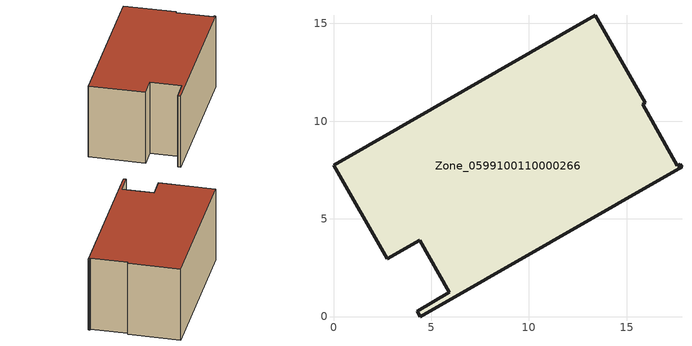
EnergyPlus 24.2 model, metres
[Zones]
Zone_0599100110000266
 floor ground (C_G): 17.76,7.8 17.84,7.66 4.44,0 4.28,0.28 5.94,1.24 4.41,3.91 2.75,2.96 0,7.75 13.4,15.41 15.95,10.95 15.82,10.87 17.6,7.71 z0
 wall outside (C_F): 17.84,7.66 17.76,7.8 17.6,7.71 15.82,10.87 15.95,10.95 13.4,15.41 0,7.75 2.75,2.96 4.41,3.91 5.94,1.24 4.28,0.28 4.44,0 17.84,7.66 z0:7.7
 roof outside (C_R): 15.82,10.87 15.95,10.95 13.4,15.41 0,7.75 2.75,2.96 4.41,3.91 5.94,1.24 4.28,0.28 4.44,0 17.84,7.66 17.76,7.8 17.6,7.71 z7.7
[BUILDING]
Pand.0599100110000266: North Axis=0; Terrain=City; Loads Convergence Tolerance Value=0.04; Temperature Convergence Tolerance Value=0.4; Solar Distribution=FullExterior; Maximum Number of Warmup Days=25; Minimum Number of Warmup Days=1
[Site:Location]
Rotterdam.The.Hague.AP_ZH_NLD Design_Conditions: Latitude=51.96; Longitude=4.45; Time Zone=1; Elevation=-4.5
[SITE:GROUNDTEMPERATURE:BUILDINGSURFACE]
18, 18, 18, 18, 18, 18, 18, 18, 18, 18, 18, 18
[MATERIAL] Thermal Absorptance=0.9; Solar Absorptance=0.7; Visible Absorptance=0.7
Name | Roughness | Thickness | Conductivity | Density | Specific Heat
G.TC.2015-2018 | MediumSmooth | 0.15 | 0.0428571 | 540 | 1210
F.TC.2015-2018 | Rough | 0.3 | 0.0666667 | 1920 | 840
R.TC.2015-2018 | MediumRough | 0.2 | 0.0333333 | 1500 | 1000
[CONSTRUCTION]
C_G: G.TC.2015-2018
C_F: F.TC.2015-2018
C_R: R.TC.2015-2018
[ZONE]
Zone_0599100110000266: Type=1; Multiplier=1; Ceiling Height=Autocalculate; Volume=Autocalculate; Floor Area=autocalculate; Part of Total Floor Area=Yes
[ZONEINFILTRATION:DESIGNFLOWRATE]
Infil_Zone_0599100110000266: Zone or ZoneList or Space or SpaceList=Zone_0599100110000266; Schedule=AlwaysOn; Design Flow Rate Calculation Method=Flow/Area; Flow Rate per Floor Area=0.0015; Constant Term Coefficient=1; Temperature Term Coefficient=0; Velocity Term Coefficient=0; Velocity Squared Term Coefficient=0
[HVACTEMPLATE:ZONE:IDEALLOADSAIRSYSTEM]
Zone_0599100110000266: Maximum Heating Supply Air Temperature=50; Minimum Cooling Supply Air Temperature=13; Maximum Heating Supply Air Humidity Ratio=0.0156; Minimum Cooling Supply Air Humidity Ratio=0.0077; Heating Limit=NoLimit; Cooling Limit=NoLimit; Dehumidification Control Type=ConstantSensibleHeatRatio; Cooling Sensible Heat Ratio=0.7; Dehumidification Setpoint=60; Humidification Control Type=None; Humidification Setpoint=30; Outdoor Air Method=None; Outdoor Air Flow Rate per Person=0.00944; Outdoor Air Flow Rate per Zone Floor Area=0; Outdoor Air Flow Rate per Zone=0; Demand Controlled Ventilation Type=None; Outdoor Air Economizer Type=NoEconomizer; Heat Recovery Type=None; Sensible Heat Recovery Effectiveness=0.7; Latent Heat Recovery Effectiveness=0.65
[ZONECONTROL:THERMOSTAT]
ThermostatControl_Zone_0599100110000266: Zone or ZoneList=Zone_0599100110000266; Control Type Schedule=DualSetpointControlType; Control 1=Thermostat_Zone_0599100110000266; Temperature Difference Between Cutout And Setpoint=0
[THERMOSTATSETPOINT:DUALSETPOINT]
Thermostat_Zone_0599100110000266: Heating Setpoint Temperature Schedule=HeatingSetpoint_Zone_0599100110000266; Cooling Setpoint Temperature Schedule=CoolingSetpoint_Zone_0599100110000266
[SCHEDULE:COMPACT]
HeatingSetpoint_Zone_0599100110000266: Through: 12/31, For: AllDays, Until: 24:00, 21
CoolingSetpoint_Zone_0599100110000266: Through: 12/31, For: AllDays, Until: 24:00, 24
DualSetpointControlType: Through: 12/31, For: AllDays, Until: 24:00, 4
AlwaysOn: Through: 12/31, For: AllDays, Until: 24:00, 1
